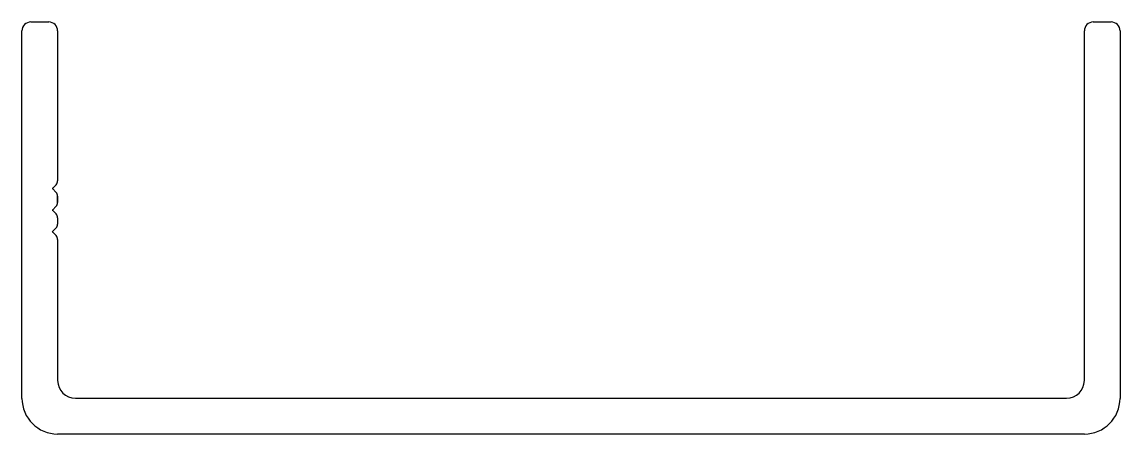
# Model space of a CAD drawing. Header units: inches. Extents: x -24.4 to 26.4, y -0.1 to 18.9.
import ezdxf

# ---------------------------------------------------------------- set-up
doc = ezdxf.new("R2010")
doc.units = ezdxf.units.IN
doc.header["$MEASUREMENT"] = 0
doc.layers.add('1', color=7, linetype='Continuous')

msp = doc.modelspace()

# ---------------------------------------------------------------- linework, layer by layer
at = {"layer": '1', "color": 7, "linetype": 'Continuous'}
for p, q in [((-23.989, 18.901), (-23.158, 18.901)), ((25.16, 18.901), (25.991, 18.901)), ((-24.399, 1.501), (-24.399, 18.491)), ((-22.748, 18.491), (-22.748, 11.555)), ((24.75, 2.327), (24.75, 18.491)), ((26.401, 18.491), (26.401, 1.501)), ((-22.821, 11.378), (-22.992, 11.207)), ((-22.992, 11.196), (-22.821, 11.025)), ((-22.748, 11.555), (-22.748, 11.555)), ((-22.748, 10.848), (-22.748, 10.555)), ((-22.748, 10.555), (-22.748, 10.848)), ((-22.748, 10.848), (-22.748, 10.555)), ((-22.748, 10.555), (-22.748, 10.848)), ((-22.748, 10.848), (-22.748, 10.555)), ((-22.821, 10.378), (-22.992, 10.207)), ((-22.992, 10.196), (-22.821, 10.025)), ((-22.748, 9.848), (-22.748, 9.555)), ((-22.821, 9.378), (-22.992, 9.207)), ((-22.992, 9.196), (-22.821, 9.025)), ((-22.748, 8.848), (-22.748, 2.327)), ((-21.923, 1.502), (23.925, 1.502)), ((24.751, -0.149), (-22.749, -0.149))]:
    msp.add_line(p, q, dxfattribs=at)
for centre, radius, start, end in [((-23.989, 18.491), 0.41, 90, 180), ((-23.158, 18.491), 0.41, 0, 90), ((25.16, 18.491), 0.41, 90, 180), ((25.991, 18.491), 0.41, 0, 90), ((-22.987, 11.202), 0.008, 135, 225), ((-22.998, 11.555), 0.25, 315, 360), ((-22.998, 10.848), 0.25, 0, 45), ((-22.987, 10.202), 0.008, 135, 225), ((-22.998, 10.555), 0.25, 315, 360), ((-22.998, 9.848), 0.25, 360, 45), ((-22.987, 9.202), 0.008, 135, 225), ((-22.998, 9.555), 0.25, 315, 360), ((-22.998, 8.848), 0.25, 0, 45), ((-21.923, 2.327), 0.825, 180, 270), ((23.925, 2.327), 0.825, 270, 360), ((-22.749, 1.501), 1.65, 180, 270), ((24.751, 1.501), 1.65, 270, 360)]:
    msp.add_arc(centre, radius, start, end, dxfattribs=at)

doc.saveas('drawing.dxf')
